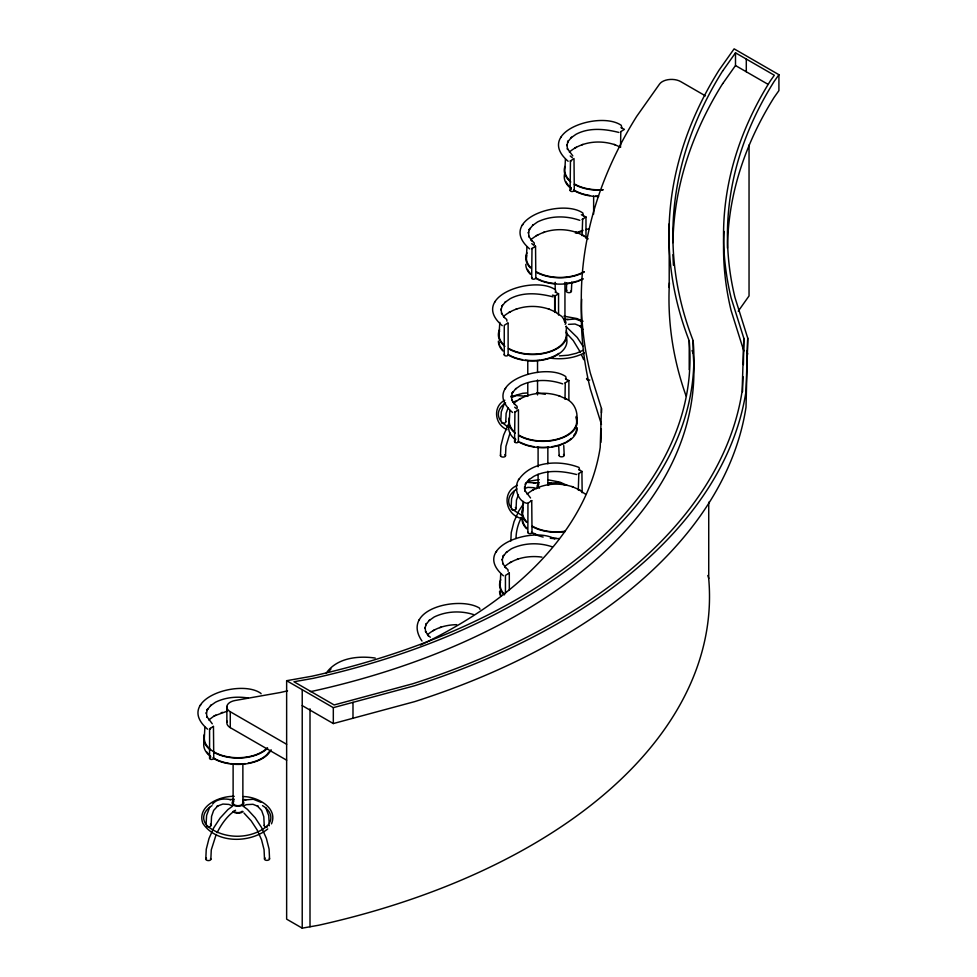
<?xml version="1.0" encoding="UTF-8"?>
<svg xmlns="http://www.w3.org/2000/svg" width="977" height="977" viewBox="0 0 977 977"><rect width="100%" height="100%" fill="white"/><g stroke="black" fill="none" stroke-linecap="round" stroke-linejoin="round"><path stroke-width="1.47" d="M506.929 321.177L506.733 319.528L503.888 316.939L504.364 317.574L501.482 313.019L501.738 313.849L501.006 309.062L500.981 309.941L502.422 305.215L501.604 306.668L505.683 301.612L505.207 302.198L510.165 298.693C523.464 291.586 539.341 293.369 553.043 296.849M508.125 571.301L507.93 569.64L505.085 567.051L505.549 567.686L502.679 563.143L502.935 563.961L502.202 559.174L502.178 560.065L503.619 555.327L502.801 556.78L506.868 551.724L506.404 552.31L511.35 548.805C523.928 542.723 538.828 542.345 551.993 546.729M517.26 407.983L517.053 406.322L514.22 403.745L514.684 404.368L511.801 399.825L512.058 400.655L511.325 395.868L511.313 396.747L512.742 392.021L511.924 393.475L516.003 388.419L515.526 389.005L520.485 385.5C533.564 379.076 549.159 379.174 562.691 383.9M534.346 244.421L534.15 242.76L531.305 240.171L531.781 240.806L528.899 236.263L529.155 237.081L528.423 232.306L528.41 233.185L529.839 228.447L529.021 229.9L533.1 224.844L532.624 225.431L537.582 221.926C550.662 215.514 566.257 215.599 579.788 220.338M705.443 95.88L680.688 81.592A12.945 7.474 0 0 0 659.56 84.046L636.662 116.41A927.295 535.372 0 0 0 590.242 372.823L601.466 408.533L600.208 447.429A502.337 290.022 0 0 1 420.525 645.064M600.892 442.386L601.331 428.915M722.772 70.82L735.498 52.831L774.321 75.241L770.413 80.773A785.056 453.243 0 0 0 731.114 297.851L743.839 338.323L742.129 391.105A644.808 372.274 0 0 1 412.697 683.778L334.146 704.954L293.967 681.751L313.092 678.368A594.114 343.012 0 0 0 693.12 340.68L693.133 353.405A594.114 343.012 0 0 1 313.104 691.105L310.32 691.582M742.52 391.753L743.008 376.67M743.399 364.616L743.839 338.323M689.225 369.636L689.225 340.863A839.609 484.751 0 0 1 719.109 70.051L734.118 48.85L778.913 74.716L774.077 81.543A781.16 450.995 0 0 0 734.973 297.545L747.735 338.14L746.013 391.301A648.716 374.533 0 0 1 414.59 685.744L333.316 707.653L286.64 680.7L286.64 919.149L302.223 928.15L318.697 925.231A609.941 352.147 0 0 0 708.691 578.408M747.735 338.14L746.013 407.201A648.716 374.533 0 0 1 414.59 701.645L333.316 723.554L302.223 705.602M205.781 859.125L206.245 849.306L208.98 838.547L213.755 827.788L220.167 817.993L227.946 809.554L232.709 806.049L228.911 804.413L222.903 804.059L217.053 806.233L217.981 805.707L213.658 810.397L211.545 816.418L211.105 825.309M210.837 859.296L211.276 849.88L215.954 835.201M500.444 455.612L500.908 445.793L503.643 435.034L508.419 424.274M505.5 455.783L505.939 446.367L510.067 432.933M510.837 541.014L511.227 532.599L514.012 521.681L518.738 511.069L523.55 503.729M516.015 538.547C516.1 530.902 518.128 523.806 521.498 517.248M566.318 291.207L566.709 282.793M571.374 291.378L571.814 281.962M206.11 823.831L206.599 815.429L209.628 807.32M500.786 420.318L501.262 411.915L504.291 403.806M505.768 421.795L506.123 413.344L508.101 407.824M511.105 507.124L511.582 498.722L514.61 490.613M516.088 508.602L516.442 500.151L518.421 494.631M204.877 727.169L204.303 738.27A33.682 19.442 0 0 0 229.265 757.053A33.682 19.442 0 0 0 267.161 747.991M499.833 322.398L498.966 334.757M526.957 246.888L526.383 257.989M565.414 159.251L564.84 170.352A33.682 19.442 0 0 0 569.347 180.073M509.86 410.462L509.286 421.563A33.682 19.442 0 0 0 513.804 431.284M500.737 573.768L500.163 584.869M523.147 501.348L522.573 512.449M261.103 693.78L260.749 693.267C239.658 678.343 173.393 699.862 207.588 729.184M583.477 216.1L582.829 212.998C561.751 198.062 495.473 219.581 529.668 248.915M556.047 292.27L555.412 289.754C534.334 274.83 468.056 296.349 502.251 325.671M621.922 128.463L621.287 125.349C600.196 110.425 533.918 131.944 568.125 161.266M479.976 609.269L479.426 608.048C459.398 595.75 399.874 608.769 421.991 641.034M566.379 379.662L565.732 376.56C544.653 361.637 478.376 383.155 512.583 412.477M579.642 469.961L579.019 467.446C559.284 459.703 530.645 461.01 518.189 480.489C513.878 488.219 517.932 501.225 526.701 503.265M554.643 538.889C533.076 525.907 469.729 547.12 503.448 575.795M217.065 832.709C221.559 823.843 227.617 815.368 235.53 810.238M271.484 823.855C278.445 807.454 256.768 796.573 243.346 796.573M722.772 83.534L735.498 65.544L735.498 52.831M738.258 311.162L749.041 295.921L749.041 145.011M268.846 752.009L267.161 754.354A33.682 19.442 0 0 1 248.109 763.184M266.684 826.457C273.89 819.52 271.374 810.959 262.532 805.646M573.829 435.302L575.514 432.958A33.682 19.442 0 0 0 576.662 427.914M326.269 673.068C336.955 657.802 358.144 655.567 375.217 658.058M329.322 670.955L330.971 668.903M560.737 137.598L561.274 136.939M522.28 225.235L522.817 224.576M494.863 302.003L495.4 301.343M200.2 705.516L200.737 704.857M505.194 388.809L505.72 388.15M518.469 479.695L519.007 479.035M418.877 620.285L419.414 619.626M496.06 552.115L496.597 551.455M212.546 804.144C216.601 798.697 224.673 798.294 230.743 799.723M620.542 146.538L620.798 131.577M620.957 127.669L624.437 129.355L620.603 131.773M582.084 235.652L582.658 218.995M564.999 399.227L565.256 382.776M578.274 490.112L578.848 473.454M598.522 196.499A34.28 19.784 0 0 1 574.293 190.698L574 158.506L570.348 161.022A1.966 1.185 -57.8 0 0 571.044 160.936M583.232 278.933A34.28 19.784 0 0 1 535.836 278.347L535.543 246.143L531.891 248.671M507.674 323.118L504.266 325.329L504.242 354.736M515.258 440.774A1.942 1.124 0 0 0 515.612 442.642A1.942 1.124 0 0 0 518.445 441.738L518.445 409.717L514.806 412.233A1.966 1.185 -57.8 0 0 515.502 412.147M209.579 758.25L209.579 728.83L213.462 726.424L212.632 726.851M527.959 502.911L527.849 532.428M543.139 537.081A34.28 19.784 0 0 1 532.025 532.795L531.732 500.603L528.081 503.118M509.322 589.803L509.298 573.01L505.439 575.441L505.439 593.088M569.347 152.046C581.828 141.445 600.232 139.577 615.363 144.926M530.902 239.683C543.371 229.094 561.775 227.226 576.918 232.563M503.485 316.45C515.954 305.85 534.358 303.981 549.501 309.33M504.816 400.24C492.408 406.408 494.704 424.751 507.051 429.636M505.61 402.951C497.513 408.166 495.742 416.361 502.532 422.943M513.804 403.257C526.285 392.656 544.678 390.788 559.821 396.137M517.383 485.361C500.774 492.029 505.524 515.722 522.243 518.592M208.809 719.964L214.171 715.933L227.385 711.109M517.016 488.94C508.174 494.252 505.659 502.813 512.852 509.75M527.079 494.142C539.56 483.542 557.965 481.673 573.096 487.022M504.669 566.562C514.769 557.794 528.96 555.339 541.93 557.11M427.499 634.745C435.473 627.735 446.22 624.853 456.662 624.669M212.021 805.646C203.179 810.959 200.664 819.52 207.869 826.457M266.88 826.298C250.515 839.573 224.038 839.573 207.686 826.298M267.759 828.936C249.904 843.456 216.247 843.786 202.813 823.281C196.536 805.671 220.301 795.852 234.236 796.34M570.458 160.655L570.116 190.332M532.001 248.292L531.659 277.969M514.916 411.854L514.574 441.543M210.263 728.329L209.811 728.94A1.966 1.185 -57.8 0 0 210.519 728.854M557.586 294.272L558.563 293.759L558.563 315.046M534.712 246.57L535.518 246.131M530.902 501.018L531.708 500.59M508.492 573.45L509.298 573.01M585.406 217.273L585.98 216.992L581.339 214.745M568.321 380.847L568.883 380.566L565.414 378.881M581.901 471.561L582.17 492.738M575.355 233.076L583.049 230.242M583.525 350.108L576.454 353.247L568.211 355.213L559.357 355.884M584.258 352.868C573.89 358.412 561.787 359.646 550.246 358.132M511.911 396.406L522.829 393.291L527.385 392.949M581.681 144.926L582.89 144.388M574.708 148.016L576.418 147.258M543.224 232.563L544.445 232.037M536.251 235.652L537.973 234.895M508.834 312.42L510.556 311.663M515.807 309.33L517.028 308.793M519.153 399.227L520.875 398.469M526.139 396.137L527.348 395.6M532.441 490.112L534.15 489.355M510.031 562.532L511.74 561.775M517.004 559.442L518.213 558.917M214.171 715.933L215.893 715.176M221.144 712.844L222.365 712.306M432.848 630.715L434.57 629.957M439.821 627.625L441.042 627.087M243.884 805.707L246.436 804.645L252.97 804.303L258.282 806.465L257.354 805.927L261.677 810.629L263.79 816.638L264.23 825.541M577.273 233.088L582.536 231.122M511.398 397.492L516.662 395.526L525.406 396.21M512.888 402.292L517.041 400.558M524.38 488.659L527.885 487.352L533.894 487.706L536.434 488.769M618.905 132.445C605.203 128.964 589.339 127.193 576.027 134.289L571.081 137.794L571.545 137.207L567.478 142.263L568.296 140.81L566.855 145.536L566.88 144.657L567.613 149.444L567.356 148.614L572.815 155.893M576.65 474.541C562.935 471.061 547.071 469.278 533.76 476.385L528.813 479.89L529.278 479.304L525.211 484.36L526.029 482.907L524.588 487.633L524.612 486.754L525.345 491.541L525.089 490.71L530.548 497.977M566.672 319.674L575.416 318.99L582.011 321.445M568.516 324.364L575.05 324.022L580.375 326.184M549.587 483.236L558.331 482.553L564.914 485.019M244.592 799.955L253.336 799.271L260.847 802.264M585.87 229.571L588.704 228.887M527.495 481.453L539.231 479.634M582.084 219.434L585.98 216.992L585.98 238.278M564.999 382.996L568.883 380.566L568.883 400.326M578.274 473.882L582.17 471.451L578.689 469.766M286.64 680.7L311.687 676.267A590.157 340.729 0 0 0 689.225 340.863M524.576 396.088L527.519 395.868M533.418 483.004L539.316 482.565M229.913 799.601L234.333 799.271M526.994 482.333L535.738 483.017M563.912 316.182L576.967 318.563L583.037 321.25M563.79 319.1L568.211 319.442M536.495 392.949L545.3 394.305M548.341 479.866L559.87 482.125L567.161 485.361M548.158 482.785L551.113 483.004M243.175 799.491L246.119 799.723M248.195 698.005C237.191 696.259 225.589 697.248 215.502 702.207L210.543 705.712L211.008 705.125L206.941 710.181L207.759 708.728L206.318 713.454L206.342 712.575L207.075 717.362L206.819 716.532L212.278 723.81M473.491 614.557C460.704 610.466 446.318 611.15 434.179 616.988L429.221 620.493L429.697 619.907L425.618 624.962L426.436 623.509L425.007 628.235L425.019 627.356L425.752 632.131L425.496 631.313L428.378 635.856L427.914 635.233L430.32 637.212M582.17 234.895L588.166 238.876M554.753 311.663L561.824 316.45L565.194 321.14M565.072 398.469C574.464 401.974 578.384 412.147 576.662 421.563M578.36 489.355L585.431 494.142M614.154 144.388L620.627 147.258M575.697 232.037L583.892 235.652M548.28 308.793L556.475 312.42M558.6 395.6L566.794 399.227M571.887 486.485L580.069 490.112M521.645 515.245L512.669 509.591M555.083 292.074L558.563 293.759L554.667 296.19L554.667 312.42M552.469 295.127L555.241 295.762L555.192 312.176M735.498 65.544L767.959 84.278M287.556 690.849A502.337 290.022 0 0 1 280.167 692.534L235.115 700.497A11.712 6.766 0 0 0 230.267 711.744L286.64 744.291M227.189 721.234A11.712 6.766 0 0 0 230.267 727.645L286.64 760.179M565.903 326.428L577.26 337.48L582.866 346.053M242.638 805.83L247.389 809.335L255.18 817.761L261.58 827.556L266.367 838.327L269.09 849.074L269.554 858.893M571.13 187.779L569.347 186.436A33.682 19.442 0 0 1 565.988 181.746M571.264 188.427L568.834 186.607A34.28 19.784 0 0 1 564.914 172.844M502.349 422.785L507.784 426.876M513.804 437.647L515.587 438.991M515.722 439.638L513.291 437.818A34.28 19.784 0 0 1 509.359 424.055M518.445 441.689L518.738 441.909A34.28 19.784 0 0 0 556.096 446.196A34.28 19.784 0 0 0 577.248 427.914M210.727 756.345L208.309 754.525A34.28 19.784 0 0 1 204.376 740.761M579.862 326L582.903 329.408M570.226 155.978L572.29 157.676M531.769 243.627L533.833 245.312M514.684 407.189L516.735 408.887M566.062 332.754L573.218 340.509L580.35 352.208M243.981 813.035L251.126 820.778L257.159 829.986L261.555 839.805L264.059 849.66L264.498 859.064M265.707 807.552L268.736 815.648L269.151 822.732M581.462 354.7L583.684 359.683M746.819 351.134L747.735 354.04M743.839 351.036L731.114 310.564A785.056 453.243 0 0 1 724.055 231.427M707.812 575.49L708.728 578.408L708.728 502.19M601.466 424.433L590.242 388.712A927.295 535.372 0 0 1 581.681 299.182M535.518 277.871L535.543 278.164A1.942 1.124 0 0 1 532.941 279.129A1.942 1.124 0 0 1 532.001 277.431M518.445 441.738L518.421 441.445A1.942 1.124 0 0 0 518.274 441.164M508.101 354.639L508.419 355.103A34.28 19.784 0 0 0 548.818 358.571A34.28 19.784 0 0 0 566.269 337.248M563.753 445.561L564.217 455.38M558.722 446.147L559.162 455.551M778.913 74.716L778.913 90.605L774.077 97.444A781.16 450.995 0 0 0 727.45 248.146M746.294 59.06L746.294 71.773M669.208 223.855L669.208 287.446M601.466 408.533L601.466 412.868M593.637 196.133L593.637 214.073M566.342 326.171L566.342 334.757A33.682 19.442 0 0 1 545.545 352.721A33.682 19.442 0 0 1 508.834 348.508M564.95 282.28L564.95 322.63M555.192 282.28L555.192 289.754M547.853 447.344L547.853 463.782M547.853 471.256L547.853 484.702M538.095 447.344L538.095 466.774M538.095 474.248L538.095 486.204M537.533 360.537L537.533 372.493M537.533 379.968L537.533 394.916M527.775 360.537L527.775 373.996M527.775 382.96L527.775 396.406M508.125 322.911L508.125 354.932A1.942 1.124 0 0 1 505.524 355.884A1.942 1.124 0 0 1 504.584 354.187M352.99 702.353L352.99 718.242M333.316 707.653L333.316 723.554M310.002 708.789L310.002 926.77M302.223 689.701L302.223 928.15M242.87 764.051L242.87 802.911M233.112 764.051L233.112 802.911M230.267 711.744L230.267 727.645M226.872 706.481L226.872 722.369M213.462 726.424L213.755 758.616A34.28 19.784 0 0 0 271.093 749.75M242.699 802.178A4.885 2.821 0 0 1 237.35 805.695A4.885 2.821 0 0 1 233.759 801.494M267.674 748.162A34.28 19.784 0 0 1 213.755 752.266M210.25 749.896A34.28 19.784 0 0 1 204.376 734.399M245.288 763.611A33.682 19.442 0 0 1 230.682 763.611M229.265 763.416A33.682 19.442 0 0 1 214.171 758.384M208.809 754.354A33.682 19.442 0 0 1 206.868 752.07M243.078 801.213A5.874 3.395 0 0 1 241.356 805.683A5.874 3.395 0 0 1 233.479 805.085A5.874 3.395 0 0 1 233.833 800.505M243.078 811.521A5.874 3.395 0 0 1 232.892 811.521M242.211 811.228A4.885 2.821 0 0 1 235.542 812.266M234.541 811.814A4.885 2.821 0 0 1 233.759 811.228M210.69 757.334A1.942 1.124 0 0 0 210.409 759.263A1.942 1.124 0 0 0 213.462 758.445L213.438 758.152A1.942 1.124 0 0 0 213.01 757.627M269.212 858.221A2.528 1.38 -2.7 0 1 268.48 860.065A2.528 1.38 -2.7 0 1 265.085 859.931A2.528 1.38 -2.7 0 1 265.243 858.062M210.36 824.197A2.528 1.539 2.8 0 1 210.36 826.383A2.528 1.539 2.8 0 1 206.782 826.273M210.495 858.588A2.528 1.38 2.7 0 1 209.762 860.383A2.528 1.38 2.7 0 1 206.379 860.029A2.528 1.38 2.7 0 1 206.526 858.172M269.2 824.991A2.528 1.539 -2.8 0 1 269.2 825.785M267.417 826.933A2.528 1.539 -2.8 0 1 264.975 826.603A2.528 1.539 -2.8 0 1 264.315 825.138M504.669 594.59A33.682 19.442 0 0 1 500.444 582.329M504.169 594.761A34.28 19.784 0 0 1 500.737 579.752M501.311 596.263A33.682 19.442 0 0 1 500.163 591.232M500.737 596.349A34.28 19.784 0 0 1 499.577 591.232M564.975 531.232A33.682 19.442 0 0 1 532.441 526.2M527.079 522.17A33.682 19.442 0 0 1 522.854 509.909M565.121 531.561A34.28 19.784 0 0 1 532.025 526.444M526.579 522.341A34.28 19.784 0 0 1 523.147 507.319M556.255 538.254A33.682 19.442 0 0 1 553.324 538.18M536.458 534.541A33.682 19.442 0 0 1 533.711 533.259M527.079 528.533A33.682 19.442 0 0 1 522.573 518.799M559.235 538.522A34.28 19.784 0 0 1 550.295 538.29M526.579 528.704A34.28 19.784 0 0 1 521.987 518.799M527.959 532.135A1.942 1.124 0 0 0 529.375 533.625A1.942 1.124 0 0 0 531.732 532.624L531.708 532.331A1.942 1.124 0 0 0 531.549 532.05M602.919 189.636A33.682 19.442 0 0 1 574.708 184.103M602.992 189.965A34.28 19.784 0 0 1 574.293 184.348M570.788 181.978A34.28 19.784 0 0 1 564.914 166.481M598.522 196.157A33.682 19.442 0 0 1 595.591 196.084M589.803 195.498A33.682 19.442 0 0 1 582.964 193.959M581.681 193.556A33.682 19.442 0 0 1 574.708 190.466M571.227 189.416A1.942 1.124 0 0 0 570.947 191.345A1.942 1.124 0 0 0 574 190.527L573.975 190.234A1.942 1.124 0 0 0 573.817 189.953M571.032 290.67A2.528 1.38 2.7 0 1 570.299 292.465A2.528 1.38 2.7 0 1 566.916 292.111A2.528 1.38 2.7 0 1 567.063 290.254M564.291 321.225A4.885 2.821 0 0 1 564.779 321.897M583.892 271.74A33.682 19.442 0 0 1 536.251 271.74M530.902 267.722A33.682 19.442 0 0 1 526.676 255.449M584.307 271.985A34.28 19.784 0 0 1 535.836 271.985M530.389 267.881A34.28 19.784 0 0 1 526.969 252.872M582.622 278.799A33.682 19.442 0 0 1 578.408 280.668M576.918 281.193A33.682 19.442 0 0 1 564.462 283.635M555.669 283.635A33.682 19.442 0 0 1 543.224 281.193M541.734 280.668A33.682 19.442 0 0 1 536.251 278.103M530.902 274.073A33.682 19.442 0 0 1 527.531 269.383M564.23 320.236A5.874 3.395 0 0 1 565.158 324.327M530.389 274.244A34.28 19.784 0 0 1 525.797 264.352M589.766 380.016A2.528 1.38 -2.7 0 1 586.664 378.429M503.485 344.478A33.682 19.442 0 0 1 499.613 330.959M566.269 330.885A34.28 19.784 0 0 1 548.818 352.208A34.28 19.784 0 0 1 508.419 348.752M504.926 346.383A34.28 19.784 0 0 1 499.54 329.64M558.832 353.356A33.682 19.442 0 0 1 541.368 359.902M539.951 360.098A33.682 19.442 0 0 1 525.357 360.098M522.536 359.67A33.682 19.442 0 0 1 508.834 354.871M502.447 349.717A33.682 19.442 0 0 1 500.114 346.151M499.613 344.918A33.682 19.442 0 0 1 499.039 342.377M502.972 351.012A34.28 19.784 0 0 1 498.38 341.12M563.485 454.439A2.528 1.38 -2.7 0 1 562.349 456.772A2.528 1.38 -2.7 0 1 559.247 455.197M505.683 421.405A2.528 1.539 2.8 0 1 504.498 423.09A2.528 1.539 2.8 0 1 501.457 422.76M504.767 454.781A2.528 1.38 2.7 0 1 504.914 456.65A2.528 1.38 2.7 0 1 501.531 456.772A2.528 1.38 2.7 0 1 500.786 454.94M693.145 353.393A836.275 482.821 0 0 1 692.058 350.548M673.422 265.207A836.275 482.821 0 0 1 672.958 254.667M672.921 242.638A836.275 482.821 0 0 1 722.724 83.521M693.145 340.68A836.275 482.821 0 0 1 722.724 70.808M686.062 395.917A839.609 484.751 0 0 1 669.416 282.915M539.524 488.195A4.885 2.821 0 0 1 538.754 484.787M576.015 417.765A33.682 19.442 0 0 1 558.856 438.71A33.682 19.442 0 0 1 519.153 435.315M576.088 416.434A34.28 19.784 0 0 1 560.114 438.697A34.28 19.784 0 0 1 518.738 435.559M515.245 433.19A34.28 19.784 0 0 1 509.359 417.692M571.227 438.502A33.682 19.442 0 0 1 566.794 441.677M565.524 442.373A33.682 19.442 0 0 1 559.821 444.767M558.539 445.17A33.682 19.442 0 0 1 551.7 446.709M548.83 447.075A33.682 19.442 0 0 1 537.118 447.075M534.26 446.709A33.682 19.442 0 0 1 527.409 445.17M526.139 444.767A33.682 19.442 0 0 1 520.423 442.373M537.887 487.902A5.874 3.395 0 0 1 538.815 483.798M548.073 484.507A5.874 3.395 0 0 1 548.659 485.325M515.355 507.49A2.528 1.539 2.8 0 1 515.563 509.53A2.528 1.539 2.8 0 1 512.302 509.823M511.777 509.554A2.528 1.539 2.8 0 1 511.374 509.225"/></g></svg>
